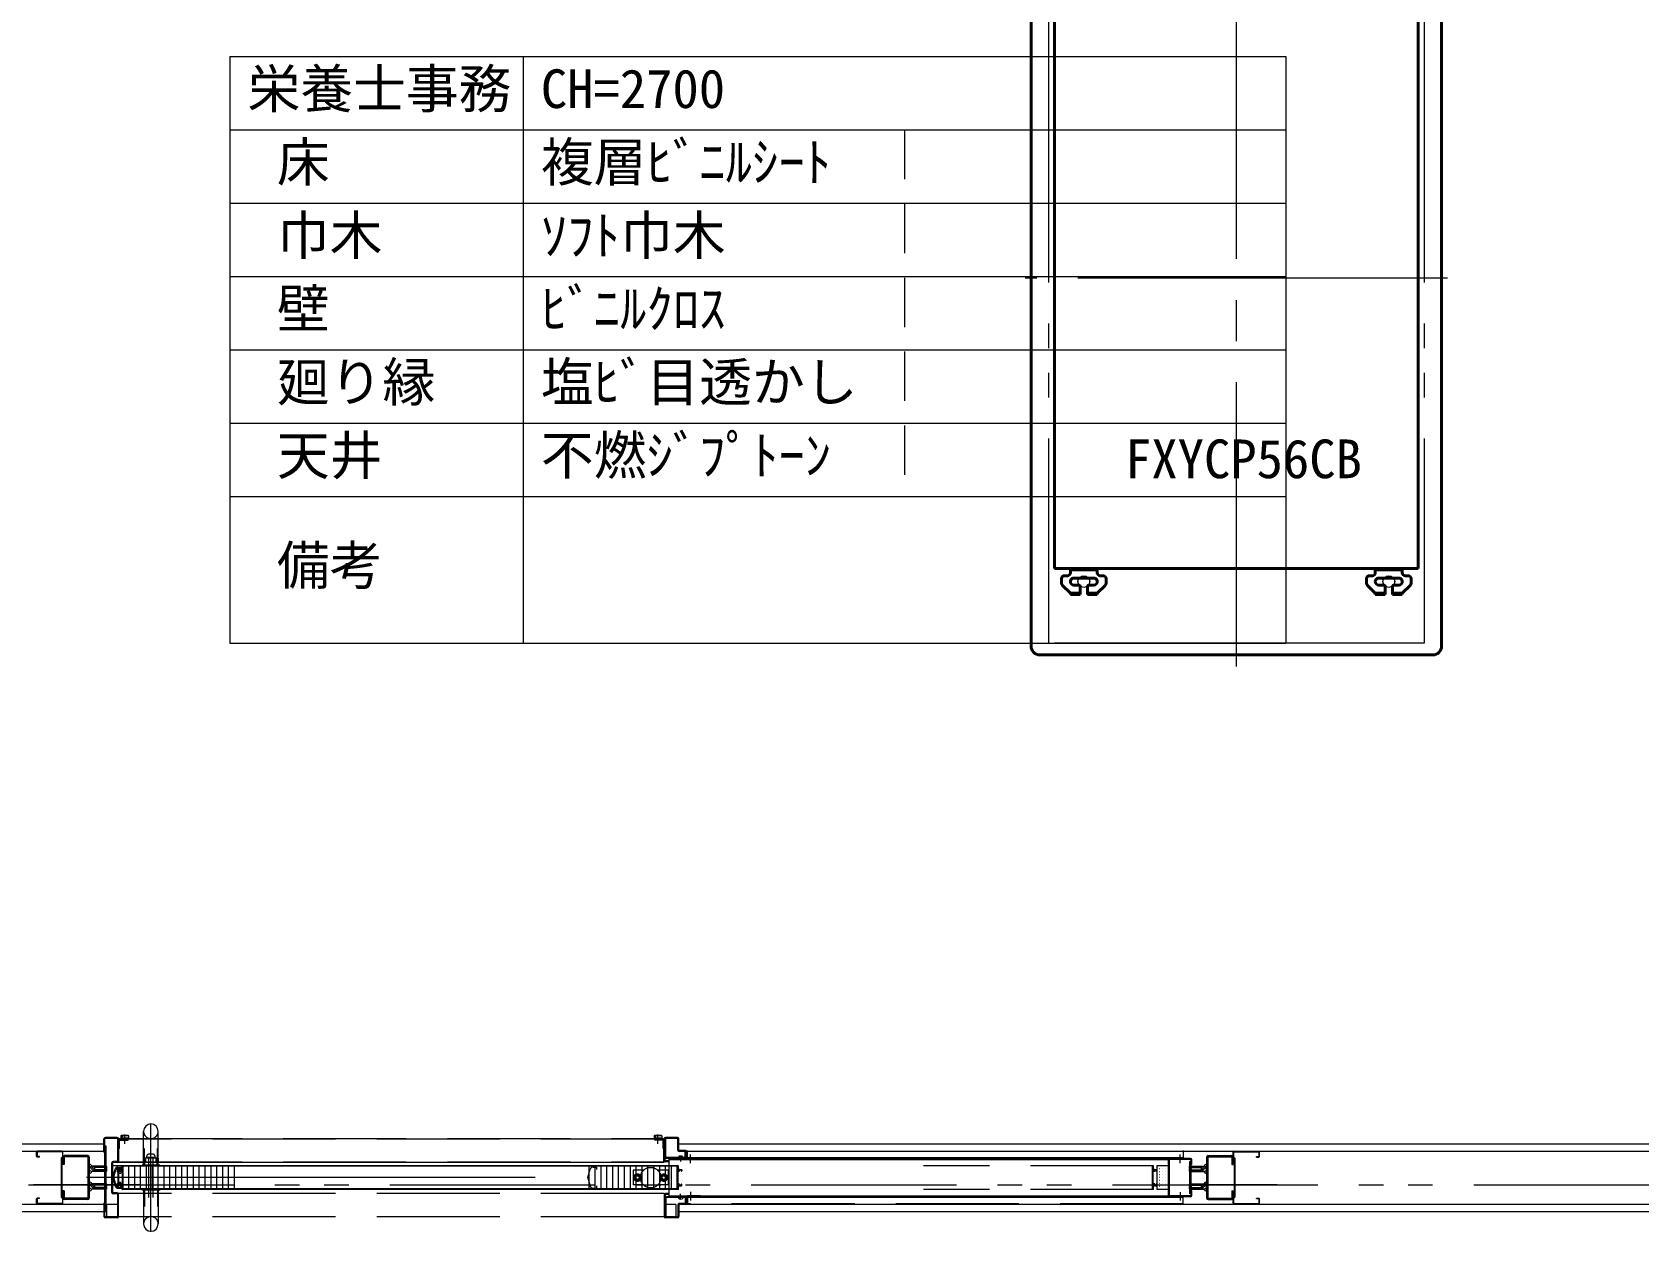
# Model space of a CAD drawing. Units: millimetres at full size. Extents: x -22551 to 92397, y -19340 to 14894.
# Drawn here: x 614 to 3354, y -4066 to -2020 of the extents above; entities that cross this region are included whole.
import ezdxf
from ezdxf.enums import TextEntityAlignment as Align

# ---------------------------------------------------------------- set-up
doc = ezdxf.new("R2010")
doc.units = ezdxf.units.MM
doc.header["$LTSCALE"] = 70
for name, pattern in [('CHAIN1', [8, 5, -1, 1, -1]), ('CHAIN2', [12, 9, -1, 1, -1]), ('DASHED1', [1.8, 1.2, -0.6]), ('DASHED2', [3, 2, -1]), ('DASHED3', [4, 3, -1]), ('DOUBLE_CHAIN1', [8.8, 5, -1, 0.6, -0.6, 0.6, -1]), ('DOUBLE_CHAIN2', [12.8, 9, -1, 0.6, -0.6, 0.6, -1])]:
    doc.linetypes.add(name, pattern=pattern)
doc.layers.add('2-0_通芯', color=7, linetype='Continuous', lineweight=15)
doc.layers.add('9-0_無題1', color=5, linetype='Continuous', lineweight=40)
doc.styles.add('ＭＳ ゴシック', font='')
doc.styles.get('ＭＳ ゴシック').set_extended_font_data('MS Gothic')

# ---------------------------------------------------------------- blocks, each defined once
blk = doc.blocks.new('グループ部品-12')
at = {"layer": '9-0_無題1', "color": 7, "linetype": 'CHAIN2', "lineweight": 15}
for p, q in [((2667.23, -1776.95), (2667.23, -3101.95)), ((3027.23, -2439.45), (2307.23, -2439.45))]:
    blk.add_line(p, q, dxfattribs=at)
at = {"layer": '9-0_無題1'}
for p, q in [((2317.23, -1811.95), (2317.23, -3066.95)), ((3017.23, -1811.95), (3017.23, -3066.95)), ((2627.73, -1876.45), (2606.73, -1876.45)), ((2606.73, -1876.45), (2606.73, -1888.95)), ((2627.73, -1888.95), (2606.73, -1888.95)), ((2610.48, -1869.45), (2607.73, -1872.2)), ((2626.73, -1872.2), (2607.73, -1872.2)), ((2607.73, -1872.2), (2607.73, -1876.45)), ((2607.73, -1888.95), (2607.73, -1891.95)), ((2623.98, -1869.45), (2610.48, -1869.45)), ((2623.98, -1869.45), (2626.73, -1872.2)), ((2626.73, -1872.2), (2626.73, -1876.45)), ((2626.73, -1888.95), (2626.73, -1891.95)), ((2627.73, -1876.45), (2627.73, -1888.95)), ((2694.43, -1885.45), (2692.43, -1887.45)), ((2710.03, -1885.45), (2694.43, -1885.45)), ((2694.48, -1874.95), (2694.48, -1883.45)), ((2709.98, -1874.95), (2694.48, -1874.95)), ((2709.98, -1883.45), (2694.48, -1883.45)), ((2698.23, -1869.45), (2695.48, -1872.2)), ((2695.48, -1872.2), (2695.48, -1874.95)), ((2708.98, -1872.2), (2695.48, -1872.2)), ((2695.48, -1883.45), (2695.48, -1885.45)), ((2697.32, -1887.45), (2697.32, -1891.45)), ((2706.23, -1869.45), (2698.23, -1869.45)), ((2706.23, -1869.45), (2708.98, -1872.2)), ((2707.14, -1887.45), (2707.14, -1891.45)), ((2708.98, -1872.2), (2708.98, -1874.95)), ((2708.98, -1883.45), (2708.98, -1885.45)), ((2709.98, -1874.95), (2709.98, -1883.45)), ((2710.03, -1885.45), (2712.03, -1887.45)), ((2712.03, -1887.45), (2712.03, -1891.45)), ((2384.23, -1901.95), (2370.7, -1915.49)), ((2384.23, -1899.65), (2384.23, -1901.95)), ((2401.23, -1899.65), (2384.23, -1899.65)), ((2401.23, -1901.95), (2384.23, -1901.95)), ((2398.23, -1915.95), (2390.23, -1915.95)), ((2401.23, -1899.65), (2401.23, -1912.95)), ((2430.23, -1899.65), (2413.23, -1899.65)), ((2413.23, -1899.65), (2413.23, -1912.95)), ((2430.23, -1901.95), (2413.23, -1901.95)), ((2424.23, -1915.95), (2416.23, -1915.95)), ((2430.23, -1899.65), (2430.23, -1901.95)), ((2430.23, -1901.95), (2443.77, -1915.49)), ((2605.88, -1891.95), (2603.38, -1894.45)), ((2603.38, -1894.45), (2603.38, -1900.45)), ((2603.38, -1900.45), (2605.88, -1902.95)), ((2628.58, -1891.95), (2605.88, -1891.95)), ((2628.58, -1902.95), (2605.88, -1902.95)), ((2606.13, -1902.95), (2606.13, -1905.95)), ((2628.33, -1905.95), (2606.13, -1905.95)), ((2609.23, -1944.45), (2609.23, -1905.95)), ((2610.3, -1894.45), (2610.3, -1900.45)), ((2624.16, -1894.45), (2624.16, -1900.45)), ((2625.23, -1944.45), (2625.23, -1905.95)), ((2628.33, -1902.95), (2628.33, -1905.95)), ((2628.58, -1891.95), (2631.08, -1894.45)), ((2631.08, -1900.45), (2628.58, -1902.95)), ((2631.08, -1894.45), (2631.08, -1900.45)), ((2694.28, -1893.45), (2694.28, -1895.45)), ((2710.03, -1893.45), (2694.43, -1893.45)), ((2697.41, -1944.45), (2697.41, -1895.45)), ((2707.06, -1944.45), (2707.06, -1895.45)), ((2712.03, -1891.45), (2710.03, -1893.45)), ((2904.23, -1901.95), (2890.7, -1915.49)), ((2904.23, -1899.65), (2921.23, -1899.65)), ((2904.23, -1899.65), (2904.23, -1901.95)), ((2904.23, -1901.95), (2921.23, -1901.95)), ((2910.23, -1915.95), (2918.23, -1915.95)), ((2921.23, -1899.65), (2921.23, -1912.95)), ((2933.23, -1899.65), (2933.23, -1912.95)), ((2933.23, -1899.65), (2950.23, -1899.65)), ((2933.23, -1901.95), (2950.23, -1901.95)), ((2936.23, -1915.95), (2944.23, -1915.95)), ((2950.23, -1899.65), (2950.23, -1901.95)), ((2950.23, -1901.95), (2963.77, -1915.49)), ((2357.23, -1944.45), (2357.23, -2934.45)), ((2357.23, -1944.45), (2977.23, -1944.45)), ((2369.23, -1919.02), (2369.23, -1926.95)), ((2379.23, -1931.95), (2374.23, -1931.95)), ((2384.23, -1936.95), (2384.23, -1944.45)), ((2430.23, -1942.15), (2384.23, -1942.15)), ((2424.23, -1927.95), (2390.23, -1927.95)), ((2430.23, -1936.95), (2430.23, -1944.45)), ((2440.23, -1931.95), (2435.23, -1931.95)), ((2445.23, -1919.02), (2445.23, -1926.95)), ((2889.23, -1919.02), (2889.23, -1926.95)), ((2894.23, -1931.95), (2899.23, -1931.95)), ((2904.23, -1936.95), (2904.23, -1944.45)), ((2904.23, -1942.15), (2950.23, -1942.15)), ((2910.23, -1927.95), (2944.23, -1927.95)), ((2950.23, -1936.95), (2950.23, -1944.45)), ((2955.23, -1931.95), (2960.23, -1931.95)), ((2965.23, -1919.02), (2965.23, -1926.95)), ((2977.23, -1944.45), (2977.23, -2934.45)), ((2357.23, -2934.45), (2977.23, -2934.45)), ((2369.23, -2959.88), (2369.23, -2951.95)), ((2379.23, -2946.95), (2374.23, -2946.95)), ((2384.23, -2941.95), (2384.23, -2934.45)), ((2430.23, -2936.75), (2384.23, -2936.75)), ((2424.23, -2950.95), (2390.23, -2950.95)), ((2430.23, -2941.95), (2430.23, -2934.45)), ((2440.23, -2946.95), (2435.23, -2946.95)), ((2445.23, -2959.88), (2445.23, -2951.95)), ((2889.23, -2959.88), (2889.23, -2951.95)), ((2894.23, -2946.95), (2899.23, -2946.95)), ((2904.23, -2941.95), (2904.23, -2934.45)), ((2904.23, -2936.75), (2950.23, -2936.75)), ((2910.23, -2950.95), (2944.23, -2950.95)), ((2950.23, -2941.95), (2950.23, -2934.45)), ((2955.23, -2946.95), (2960.23, -2946.95)), ((2965.23, -2959.88), (2965.23, -2951.95)), ((2384.23, -2976.95), (2370.7, -2963.41)), ((2384.23, -2979.25), (2384.23, -2976.95)), ((2401.23, -2976.95), (2384.23, -2976.95)), ((2401.23, -2979.25), (2384.23, -2979.25)), ((2398.23, -2962.95), (2390.23, -2962.95)), ((2401.23, -2979.25), (2401.23, -2965.95)), ((2413.23, -2979.25), (2413.23, -2965.95)), ((2430.23, -2976.95), (2413.23, -2976.95)), ((2430.23, -2979.25), (2413.23, -2979.25)), ((2424.23, -2962.95), (2416.23, -2962.95)), ((2430.23, -2976.95), (2443.77, -2963.41)), ((2430.23, -2979.25), (2430.23, -2976.95)), ((2904.23, -2976.95), (2890.7, -2963.41)), ((2904.23, -2976.95), (2921.23, -2976.95)), ((2904.23, -2979.25), (2904.23, -2976.95)), ((2904.23, -2979.25), (2921.23, -2979.25)), ((2910.23, -2962.95), (2918.23, -2962.95)), ((2921.23, -2979.25), (2921.23, -2965.95)), ((2933.23, -2979.25), (2933.23, -2965.95)), ((2933.23, -2976.95), (2950.23, -2976.95)), ((2933.23, -2979.25), (2950.23, -2979.25)), ((2936.23, -2962.95), (2944.23, -2962.95)), ((2950.23, -2976.95), (2963.77, -2963.41)), ((2950.23, -2979.25), (2950.23, -2976.95)), ((3002.23, -3081.95), (2332.23, -3081.95))]:
    blk.add_line(p, q, dxfattribs=at)
at = {"layer": '9-0_無題1', "color": 7, "linetype": 'DOUBLE_CHAIN2', "lineweight": 15}
for p, q in [((2987.23, -1816.95), (2347.23, -1816.95)), ((2347.23, -1816.95), (2347.23, -3061.95)), ((2987.23, -1816.95), (2987.23, -3061.95)), ((2987.23, -3061.95), (2347.23, -3061.95))]:
    blk.add_line(p, q, dxfattribs=at)
at = {"layer": '9-0_無題1', "color": 4, "linetype": 'CHAIN1', "lineweight": 9}
for p, q in [((2617.23, -1849.45), (2617.23, -1889.45)), ((2702.23, -1849.45), (2702.23, -1889.45)), ((2477.23, -1874.45), (2477.23, -1914.45))]:
    blk.add_line(p, q, dxfattribs=at)
at = {"layer": '9-0_無題1', "color": 3, "lineweight": 20}
for p, q in [((2390.23, -1915.95), (2398.23, -1915.95)), ((2416.23, -1915.95), (2424.23, -1915.95)), ((2910.23, -1915.95), (2918.23, -1915.95)), ((2936.23, -1915.95), (2944.23, -1915.95)), ((2369.23, -1919.02), (2369.23, -1926.95)), ((2374.23, -1931.95), (2379.23, -1931.95)), ((2424.23, -1927.95), (2390.23, -1927.95)), ((2435.23, -1931.95), (2440.23, -1931.95)), ((2445.23, -1926.95), (2445.23, -1919.02)), ((2889.23, -1919.02), (2889.23, -1926.95)), ((2894.23, -1931.95), (2899.23, -1931.95)), ((2944.23, -1927.95), (2910.23, -1927.95)), ((2955.23, -1931.95), (2960.23, -1931.95)), ((2965.23, -1926.95), (2965.23, -1919.02)), ((2369.23, -2951.95), (2369.23, -2959.88)), ((2379.23, -2946.95), (2374.23, -2946.95)), ((2390.23, -2950.95), (2424.23, -2950.95)), ((2440.23, -2946.95), (2435.23, -2946.95)), ((2445.23, -2959.88), (2445.23, -2951.95)), ((2889.23, -2951.95), (2889.23, -2959.88)), ((2899.23, -2946.95), (2894.23, -2946.95)), ((2910.23, -2950.95), (2944.23, -2950.95)), ((2960.23, -2946.95), (2955.23, -2946.95)), ((2965.23, -2959.88), (2965.23, -2951.95)), ((2398.23, -2962.95), (2390.99, -2962.95)), ((2424.23, -2962.95), (2416.23, -2962.95)), ((2918.23, -2962.95), (2910.23, -2962.95)), ((2944.23, -2962.95), (2936.23, -2962.95))]:
    blk.add_line(p, q, dxfattribs=at)
at = {"layer": '9-0_無題1', "linetype": 'DASHED2'}
blk.add_line((2493.23, -1894.45), (2493.73, -1944.45), dxfattribs=at)
at = {"layer": '9-0_無題1'}
for points in [[(3002.23, -1796.95), (2452.23, -1796.95), (2332.23, -1796.95)], [(2692.43, -1887.45), (2692.43, -1891.45), (2694.43, -1893.45)], [(2710.18, -1893.45), (2710.18, -1895.45), (2694.28, -1895.45)]]:
    blk.add_lwpolyline(points, dxfattribs=at)
at = {"layer": '9-0_無題1', "color": 3, "lineweight": 20}
for points in [[(2401.23, -1912.95), (2401.23, -1899.65), (2384.23, -1899.65), (2384.23, -1901.95), (2370.7, -1915.49)], [(2443.77, -1915.49), (2430.23, -1901.95), (2430.23, -1899.65), (2413.23, -1899.65), (2413.23, -1912.95)], [(2921.23, -1912.95), (2921.23, -1899.65), (2904.23, -1899.65), (2904.23, -1901.95), (2890.7, -1915.49)], [(2963.77, -1915.49), (2950.23, -1901.95), (2950.23, -1899.65), (2933.23, -1899.65), (2933.23, -1912.95)], [(2384.23, -1936.95), (2384.23, -1944.45), (2357.23, -1944.45), (2357.23, -2934.45), (2384.23, -2934.45), (2384.23, -2941.95)], [(2904.23, -1936.95), (2904.23, -1944.45), (2430.23, -1944.45), (2430.23, -1936.95)], [(2950.23, -2941.95), (2950.23, -2934.45), (2977.23, -2934.45), (2977.23, -1944.45), (2950.23, -1944.45), (2950.23, -1936.95)], [(2430.23, -2941.95), (2430.23, -2934.45), (2904.23, -2934.45), (2904.23, -2941.95)], [(2370.7, -2963.41), (2384.23, -2976.95), (2384.23, -2979.25), (2401.23, -2979.25), (2401.23, -2965.95)], [(2413.23, -2965.95), (2413.23, -2979.25), (2430.23, -2979.25), (2430.23, -2976.95), (2443.77, -2963.41)], [(2890.7, -2963.41), (2904.23, -2976.95), (2904.23, -2979.25), (2921.23, -2979.25), (2921.23, -2965.95)], [(2933.23, -2965.95), (2933.23, -2979.25), (2950.23, -2979.25), (2950.23, -2976.95), (2963.77, -2963.41)]]:
    blk.add_lwpolyline(points, dxfattribs=at)
at = {"layer": '9-0_無題1', "linetype": 'DASHED2'}
blk.add_lwpolyline([(2493.23, -1894.45), (2461.23, -1894.45), (2460.73, -1944.45)], dxfattribs=at)
at = {"layer": '9-0_無題1', "color": 7, "lineweight": 15}
for centre in [(2407.23, -1921.95), (2927.23, -1921.95), (2407.23, -2956.95), (2927.23, -2956.95)]:
    blk.add_circle(centre, 10, dxfattribs=at)
at = {"layer": '9-0_無題1'}
for centre, radius, start, end in [((2332.23, -1811.95), 15, 90, 180), ((3002.23, -1811.95), 15, 359.99998, 90), ((2695.32, -1887.45), 2, 359.99998, 90), ((2699.32, -1887.45), 2, 90, 180), ((2705.14, -1887.45), 2, 359.99998, 90), ((2709.14, -1887.45), 2, 90, 180), ((2374.23, -1919.02), 5, 135, 180), ((2390.23, -1921.95), 6, 90, 180), ((2398.23, -1912.95), 3, 270, 359.99998), ((2416.23, -1912.95), 3, 180, 270), ((2424.23, -1921.95), 6, 359.99998, 90), ((2440.23, -1919.02), 5, 359.99998, 44.99998), ((2607.8, -1894.45), 2.5, 359.99998, 90), ((2607.8, -1900.45), 2.5, 270, 359.99998), ((2612.8, -1894.45), 2.5, 90, 180), ((2612.8, -1900.45), 2.5, 180, 270), ((2621.66, -1894.45), 2.5, 359.99998, 90), ((2621.66, -1900.45), 2.5, 270, 359.99998), ((2626.66, -1894.45), 2.5, 90, 180), ((2626.66, -1900.45), 2.5, 180, 270), ((2695.32, -1891.45), 2, 270, 359.99998), ((2699.32, -1891.45), 2, 180, 270), ((2705.14, -1891.45), 2, 270, 359.99998), ((2709.14, -1891.45), 2, 180, 270), ((2894.23, -1919.02), 5, 135, 180), ((2910.23, -1921.95), 6, 90, 180), ((2918.23, -1912.95), 3, 270, 359.99998), ((2936.23, -1912.95), 3, 180, 270), ((2944.23, -1921.95), 6, 359.99998, 90), ((2960.23, -1919.02), 5, 359.99998, 44.99998), ((2374.23, -1926.95), 5, 180, 270), ((2379.23, -1936.95), 5, 359.99998, 90), ((2390.23, -1921.95), 6, 180, 270), ((2424.23, -1921.95), 6, 270, 359.99998), ((2435.23, -1936.95), 5, 90, 180), ((2440.23, -1926.95), 5, 270, 359.99998), ((2894.23, -1926.95), 5, 180, 270), ((2899.23, -1936.95), 5, 359.99998, 90), ((2910.23, -1921.95), 6, 180, 270), ((2944.23, -1921.95), 6, 270, 359.99998), ((2955.23, -1936.95), 5, 90, 180), ((2960.23, -1926.95), 5, 270, 359.99998), ((2374.23, -2951.95), 5, 90, 180), ((2379.23, -2941.95), 5, 270, 359.99998), ((2390.23, -2956.95), 6, 90, 180), ((2390.23, -2956.95), 6, 180, 270), ((2424.23, -2956.95), 6, 359.99998, 90), ((2424.23, -2956.95), 6, 270, 359.99998), ((2435.23, -2941.95), 5, 180, 270), ((2440.23, -2951.95), 5, 359.99998, 90), ((2894.23, -2951.95), 5, 90, 180), ((2899.23, -2941.95), 5, 270, 359.99998), ((2910.23, -2956.95), 6, 90, 180), ((2910.23, -2956.95), 6, 180, 270), ((2944.23, -2956.95), 6, 359.99998, 90), ((2944.23, -2956.95), 6, 270, 359.99998), ((2955.23, -2941.95), 5, 180, 270), ((2960.23, -2951.95), 5, 359.99998, 90), ((2374.23, -2959.88), 5, 180, 225), ((2398.23, -2965.95), 3, 359.99998, 90), ((2416.23, -2965.95), 3, 90, 180), ((2440.23, -2959.88), 5, 314.99998, 359.99998), ((2894.23, -2959.88), 5, 180, 225), ((2918.23, -2965.95), 3, 359.99998, 90), ((2936.23, -2965.95), 3, 90, 180), ((2960.23, -2959.88), 5, 314.99998, 359.99998), ((2332.23, -3066.95), 15, 180, 270), ((3002.23, -3066.95), 15, 270, 359.99998)]:
    blk.add_arc(centre, radius, start, end, dxfattribs=at)
at = {"layer": '9-0_無題1', "color": 3, "lineweight": 20}
for centre, radius, start, end in [((2374.24, -1919.02), 5, 135.02811, 179.99011), ((2390.23, -1921.95), 6, 90, 269.99998), ((2398.23, -1912.95), 3, 269.99995, 0.00003), ((2416.23, -1912.95), 3, 179.99995, 270.00003), ((2424.23, -1921.95), 6, 269.99998, 90), ((2440.23, -1919.02), 5, 359.99924, 45.01018), ((2894.23, -1919.02), 5, 134.98981, 180.00075), ((2910.23, -1921.95), 6, 90, 270), ((2918.23, -1912.95), 3, 269.99995, 0.00003), ((2936.23, -1912.95), 3, 179.99995, 270.00003), ((2944.23, -1921.95), 6, 270, 90), ((2960.23, -1919.02), 5, 0.00987, 44.97188), ((2374.23, -1926.95), 5, 179.99995, 270.00003), ((2379.23, -1936.95), 5, 359.99995, 90.00003), ((2435.23, -1936.95), 5, 89.99995, 180.00003), ((2440.23, -1926.95), 5, 269.99995, 0.00003), ((2894.23, -1926.95), 5, 179.99995, 270.00003), ((2899.23, -1936.95), 5, 359.99995, 90.00003), ((2955.23, -1936.95), 5, 89.99995, 180.00003), ((2960.23, -1926.95), 5, 269.99995, 0.00003), ((2374.23, -2951.95), 5, 89.99995, 180.00003), ((2379.23, -2941.95), 5, 269.99995, 0.00003), ((2390.25, -2956.97), 6.02, 90.21666, 277.05489), ((2424.23, -2956.95), 6, 269.99998, 90), ((2435.23, -2941.95), 5, 179.99995, 270.00003), ((2440.23, -2951.95), 5, 359.99995, 90.00003), ((2894.23, -2951.95), 5, 89.99995, 180.00003), ((2899.23, -2941.95), 5, 269.99995, 0.00003), ((2910.23, -2956.95), 6, 90, 270), ((2944.23, -2956.95), 6, 270, 90), ((2955.23, -2941.95), 5, 179.99995, 270.00003), ((2960.23, -2951.95), 5, 359.99995, 90.00003), ((2374.23, -2959.88), 5, 180.00003, 224.99995), ((2398.23, -2965.95), 3, 359.99995, 90.00003), ((2416.23, -2965.95), 3, 89.99995, 180.00003), ((2440.23, -2959.88), 5, 314.98981, 0.00075), ((2894.23, -2959.88), 5, 179.99924, 225.01018), ((2918.23, -2965.95), 3, 359.99995, 90.00003), ((2936.23, -2965.95), 3, 89.99995, 180.00003), ((2960.23, -2959.88), 5, 315.02811, 359.99011)]:
    blk.add_arc(centre, radius, start, end, dxfattribs=at)
blk = doc.blocks.new('グループ部品-125')
at = {"layer": '2-0_通芯'}
for p, q in [((951.44, -2061.94), (951.44, -3061.94)), ((951.44, -2061.94), (2751.44, -2061.94)), ((1451.44, -2061.94), (1451.44, -3061.94)), ((2751.44, -2061.94), (2751.44, -3061.94)), ((951.44, -2186.94), (2751.44, -2186.94)), ((951.44, -2311.94), (2751.44, -2311.94)), ((951.44, -2436.94), (2751.44, -2436.94)), ((951.44, -2561.94), (2751.44, -2561.94)), ((951.44, -2686.94), (2751.44, -2686.94)), ((951.44, -2811.94), (2751.44, -2811.94)), ((951.44, -3061.94), (2751.44, -3061.94)), ((-1305.89, -3915.7), (736.61, -3915.7)), ((736.61, -3929.7), (736.61, -3907.1)), ((738.21, -3929.7), (738.21, -3906.3)), ((760.01, -3906.3), (738.21, -3906.3)), ((759.21, -3904.7), (739.01, -3904.7)), ((760.01, -3945.6), (760.01, -3906.3)), ((761.61, -3944.8), (761.61, -3907.1)), ((804.11, -3951.7), (804.11, -3894.2)), ((829.11, -3951.7), (829.11, -3894.2)), ((1691.61, -3943.8), (1691.61, -3907.1)), ((1715.01, -3906.3), (1693.21, -3906.3)), ((1694.81, -3906.8), (1693.21, -3906.8)), ((1714.21, -3904.7), (1694.01, -3904.7)), ((1694.81, -3939.1), (1694.81, -3906.8)), ((1715.01, -3926.4), (1715.01, -3906.3)), ((1716.61, -3927.2), (1716.61, -3907.1)), ((1716.61, -3915.7), (6641.61, -3915.7)), ((-2188.39, -3928.2), (736.61, -3928.2)), ((621.61, -3937), (621.61, -3929.4)), ((622.41, -3929), (622.41, -3937.4)), ((665.81, -3929), (622.41, -3929)), ((626.61, -3937.4), (622.41, -3937.4)), ((665.41, -3928.2), (622.81, -3928.2)), ((626.61, -3938.2), (622.81, -3938.2)), ((626.61, -3938.2), (626.61, -3937.4)), ((663.81, -3939.87), (665.81, -3937.87)), ((663.81, -3939.87), (663.81, -4006.53)), ((664.61, -3940.2), (666.26, -3938.55)), ((664.61, -3940.2), (664.61, -4006.2)), ((665.81, -3929), (665.81, -3937.87)), ((666.61, -3937.7), (666.61, -3929.4)), ((666.61, -3938.1), (666.61, -3950.7)), ((709.31, -3938), (668.91, -3938)), ((668.91, -3938), (668.91, -3950.7)), ((709.21, -3935.7), (669.01, -3935.7)), ((709.31, -3938), (709.31, -4008.4)), ((711.61, -3938.1), (711.61, -4008.3)), ((738.21, -3929.7), (736.61, -3929.7)), ((1727.41, -3939.1), (1694.81, -3939.1)), ((1726.61, -3940.7), (1695.61, -3940.7)), ((1699.61, -3940.7), (1699.61, -3953.2)), ((1699.61, -3942.3), (2551.61, -3942.3)), ((1716.31, -3939.1), (1716.31, -3938.27)), ((1728.21, -3927.2), (1716.61, -3927.2)), ((1716.61, -3928.2), (6654.11, -3928.2)), ((1729.01, -3928.8), (1717.41, -3928.8)), ((1727.41, -3939.1), (1727.41, -3928.8)), ((1729.01, -3939.9), (1729.01, -3928.8)), ((1730.61, -3940.7), (1730.61, -3929.6)), ((1753.61, -3942.3), (1731.41, -3942.3)), ((1731.61, -3940.7), (1731.61, -3927.2)), ((2576.61, -3939.5), (1731.61, -3939.5)), ((1731.61, -3940.7), (2576.61, -3940.7)), ((2551.61, -3942.3), (2551.61, -3940.7)), ((2551.61, -4003.3), (2551.61, -3943.1)), ((2553.21, -4004.1), (2553.21, -3942.3)), ((2590.01, -3942.3), (2553.21, -3942.3)), ((2589.21, -3940.7), (2554.01, -3940.7)), ((2576.61, -3927.2), (2576.61, -3940.7)), ((2591.61, -3950.7), (2591.61, -3943.1)), ((2616.61, -3938.1), (2616.61, -4008.3)), ((2618.91, -3938), (2659.31, -3938)), ((2618.91, -3938), (2618.91, -4008.4)), ((2619.01, -3935.7), (2659.21, -3935.7)), ((2659.31, -3938), (2659.31, -3950.7)), ((2661.61, -3937.7), (2661.61, -3929.4)), ((2661.61, -3938.1), (2661.61, -3950.7)), ((2663.61, -3940.2), (2661.96, -3938.55)), ((2662.41, -3929), (2705.81, -3929)), ((2662.41, -3929), (2662.41, -3937.87)), ((2664.41, -3939.87), (2662.41, -3937.87)), ((2662.81, -3928.2), (2705.41, -3928.2)), ((2663.61, -3940.2), (2663.61, -4006.2)), ((2664.41, -3939.87), (2664.41, -4006.53)), ((2701.61, -3937.4), (2705.81, -3937.4)), ((2701.61, -3938.2), (2701.61, -3937.4)), ((2701.61, -3938.2), (2705.41, -3938.2)), ((2705.81, -3929), (2705.81, -3937.4)), ((2706.61, -3937), (2706.61, -3929.4)), ((668.91, -3950.7), (666.61, -3950.7)), ((711.61, -3965.66), (711.61, -3950.74)), ((712.64, -3955.33), (718.98, -3961.67)), ((714.06, -3953.92), (720.21, -3960.07)), ((740.11, -3953.7), (716.11, -3953.7)), ((740.11, -3962.7), (716.11, -3962.7)), ((738.96, -3954.7), (718.94, -3954.7)), ((741.27, -3961.7), (718.94, -3961.7)), ((738.62, -3956.2), (720.14, -3956.2)), ((741.6, -3960.2), (720.14, -3960.2)), ((738.61, -3958.3), (738.61, -3958.2)), ((750.01, -3998.4), (750.01, -3948)), ((759.21, -3947.2), (751.61, -3947.2)), ((1691.61, -3947.2), (751.61, -3947.2)), ((1691.61, -3953.2), (751.61, -3953.2)), ((751.69, -3972.66), (755.58, -3958.84)), ((760.01, -3945.6), (752.41, -3945.6)), ((753.24, -3972.66), (757.03, -3959.25)), ((759.11, -3956.7), (759.11, -3963.2)), ((759.11, -3963.2), (760.11, -3963.2)), ((760.11, -3963.2), (760.11, -3983.2)), ((760.4, -3955.2), (766.61, -3955.2)), ((760.61, -3956.7), (760.61, -3959.2)), ((760.61, -3959.2), (761.61, -3959.2)), ((761.61, -3959.2), (761.61, -3963.45)), ((761.61, -3959.7), (762.11, -3961.2)), ((761.61, -3963.45), (762.81, -3963.45)), ((761.61, -3965.45), (765.11, -3965.45)), ((761.61, -3965.45), (761.61, -3980.95)), ((765.26, -3959.2), (762.11, -3959.2)), ((762.61, -3956.4), (765.41, -3956.4)), ((762.81, -3960.95), (762.81, -3963.45)), ((763.31, -3960.45), (764.61, -3960.45)), ((765.11, -3960.95), (765.11, -3965.45)), ((765.26, -3960.2), (765.72, -3962.31)), ((765.41, -3956.4), (765.41, -3959.2)), ((765.41, -3959.2), (766.61, -3959.2)), ((766.21, -3962.7), (768.11, -3962.7)), ((766.25, -3960.04), (766.61, -3961.7)), ((766.61, -3955.2), (766.61, -3959.2)), ((766.61, -3961.7), (768.11, -3961.7)), ((767.01, -3960.7), (767.01, -3954.1)), ((767.01, -3960.7), (767.61, -3960.7)), ((767.61, -3960.7), (767.61, -3953.8)), ((1715.61, -3953.8), (767.61, -3953.8)), ((967.98, -3953.2), (767.91, -3953.2)), ((768.11, -3953.95), (768.61, -3953.95)), ((768.11, -3983.7), (768.11, -3962.7)), ((769.11, -3992.6), (769.11, -3953.8)), ((779.11, -3992.6), (779.11, -3953.8)), ((789.11, -3992.6), (789.11, -3953.8)), ((799.11, -3992.6), (799.11, -3953.8)), ((831.61, -3951.7), (801.61, -3951.7)), ((801.61, -3953.2), (801.61, -3951.7)), ((809.11, -3992.6), (809.11, -3953.8)), ((819.11, -3992.6), (819.11, -3953.8)), ((829.11, -3992.6), (829.11, -3953.8)), ((831.61, -3953.2), (831.61, -3951.7)), ((839.11, -3992.6), (839.11, -3953.8)), ((849.11, -3992.6), (849.11, -3953.8)), ((859.11, -3992.6), (859.11, -3953.8)), ((869.11, -3992.6), (869.11, -3953.8)), ((879.11, -3992.6), (879.11, -3953.8)), ((889.11, -3992.6), (889.11, -3953.8)), ((899.11, -3992.6), (899.11, -3953.8)), ((909.11, -3992.6), (909.11, -3953.8)), ((919.11, -3992.6), (919.11, -3953.8)), ((929.11, -3992.6), (929.11, -3953.8)), ((939.11, -3992.6), (939.11, -3953.8)), ((949.11, -3992.6), (949.11, -3953.8)), ((959.11, -3992.6), (959.11, -3953.8)), ((1715.31, -3953.2), (1559.98, -3953.2)), ((1564.11, -3992.6), (1564.11, -3953.8)), ((1574.11, -3992.6), (1574.11, -3953.8)), ((1584.11, -3992.6), (1584.11, -3953.8)), ((1594.11, -3992.6), (1594.11, -3953.8)), ((1604.11, -3992.6), (1604.11, -3953.8)), ((1614.11, -3992.6), (1614.11, -3953.8)), ((1624.11, -3992.6), (1624.11, -3953.8)), ((1634.11, -3992.6), (1634.11, -3953.8)), ((1644.11, -3992.6), (1644.11, -3953.8)), ((1654.11, -3992.6), (1654.11, -3953.8)), ((1664.11, -3992.6), (1664.11, -3953.8)), ((1674.11, -3992.6), (1674.11, -3953.8)), ((1684.11, -3992.6), (1684.11, -3953.8)), ((1699.61, -3946.2), (1694.01, -3946.2)), ((1694.11, -3992.6), (1694.11, -3953.8)), ((1704.11, -3992.6), (1704.11, -3953.8)), ((1714.11, -3992.6), (1714.11, -3953.8)), ((1715.11, -3953.95), (1714.61, -3953.95)), ((1715.11, -3958.95), (1715.11, -3961.7)), ((1715.61, -3958.95), (1715.11, -3958.95)), ((1716.61, -3961.7), (1715.11, -3961.7)), ((1717.01, -3962.7), (1715.11, -3962.7)), ((1715.11, -3962.7), (1715.11, -3983.7)), ((1716.21, -3960.7), (1716.21, -3954.1)), ((1716.97, -3960.04), (1716.61, -3961.7)), ((1717.96, -3960.2), (1717.5, -3962.31)), ((1717.96, -3959.2), (1721.11, -3959.2)), ((1721.61, -3959.7), (1721.61, -3961.7)), ((2586.62, -3960.2), (2608.08, -3960.2)), ((2586.96, -3961.7), (2609.28, -3961.7)), ((2590.01, -3945.7), (2587.71, -3945.7)), ((2588.11, -3953.7), (2612.11, -3953.7)), ((2588.11, -3962.7), (2612.11, -3962.7)), ((2589.27, -3954.7), (2609.28, -3954.7)), ((2589.6, -3956.2), (2608.08, -3956.2)), ((2589.61, -3958.3), (2589.61, -3958.2)), ((2614.16, -3953.92), (2608.02, -3960.07)), ((2615.58, -3955.33), (2609.24, -3961.67)), ((2616.61, -3965.66), (2616.61, -3950.74)), ((2659.31, -3950.7), (2661.61, -3950.7)), ((799.52, -3985.7), (616.61, -3985.7)), ((668.91, -3995.7), (666.61, -3995.7)), ((666.61, -3995.7), (666.61, -4008.3)), ((668.91, -3995.7), (668.91, -4008.4)), ((1471.61, -3973.2), (706.61, -3973.2)), ((711.61, -3995.66), (711.61, -3980.74)), ((712.64, -3985.33), (718.98, -3991.67)), ((714.06, -3983.92), (720.21, -3990.07)), ((740.11, -3983.7), (716.11, -3983.7)), ((740.11, -3992.7), (716.11, -3992.7)), ((738.96, -3984.7), (718.94, -3984.7)), ((741.27, -3991.7), (718.94, -3991.7)), ((738.62, -3986.2), (720.14, -3986.2)), ((741.6, -3990.2), (720.14, -3990.2)), ((738.61, -3988.3), (738.61, -3988.2)), ((751.69, -3973.74), (755.58, -3987.56)), ((753.24, -3973.74), (757.03, -3987.15)), ((759.11, -3983.2), (760.11, -3983.2)), ((759.11, -3989.7), (759.11, -3983.2)), ((760.4, -3991.2), (766.61, -3991.2)), ((760.61, -3989.7), (760.61, -3987.2)), ((761.61, -3980.95), (765.11, -3980.95)), ((761.61, -3982.95), (762.81, -3982.95)), ((765.26, -3987.2), (762.11, -3987.2)), ((762.61, -3990), (765.41, -3990)), ((762.81, -3985.45), (762.81, -3982.95)), ((763.31, -3985.95), (764.61, -3985.95)), ((765.11, -3985.45), (765.11, -3980.95)), ((765.26, -3986.2), (765.72, -3984.09)), ((765.41, -3987.2), (766.61, -3987.2)), ((765.41, -3990), (765.41, -3987.2)), ((766.21, -3983.7), (768.11, -3983.7)), ((766.25, -3986.36), (766.61, -3984.7)), ((766.61, -3984.7), (768.11, -3984.7)), ((766.61, -3991.2), (766.61, -3987.2)), ((767.01, -3985.7), (767.61, -3985.7)), ((767.01, -3992.3), (767.01, -3985.7)), ((767.61, -3992.6), (767.61, -3985.7)), ((767.61, -3987.45), (768.11, -3987.45)), ((1715.61, -3992.6), (767.61, -3992.6)), ((1715.31, -3993.2), (767.91, -3993.2)), ((768.11, -3987.45), (768.11, -3984.7)), ((768.11, -3992.45), (768.61, -3992.45)), ((801.61, -3993.2), (801.61, -3994.7)), ((831.61, -3993.2), (801.61, -3993.2)), ((831.61, -3994.7), (801.61, -3994.7)), ((804.11, -3994.7), (804.11, -4052.2)), ((829.11, -3994.7), (829.11, -4052.2)), ((831.61, -3993.2), (831.61, -3994.7)), ((1699.61, -3993.2), (1699.61, -4005.7)), ((1715.11, -3992.45), (1714.61, -3992.45)), ((1717.01, -3983.7), (1715.11, -3983.7)), ((1716.61, -3984.7), (1715.11, -3984.7)), ((1716.21, -3985.7), (1715.61, -3985.7)), ((1715.61, -3992.6), (1715.61, -3985.7)), ((1716.21, -3992.3), (1716.21, -3985.7)), ((1716.97, -3986.36), (1716.61, -3984.7)), ((1717.96, -3986.2), (1717.5, -3984.09)), ((1717.96, -3987.2), (1721.11, -3987.2)), ((1721.61, -3986.7), (1721.61, -3984.7)), ((2736.61, -3985.7), (2586.61, -3985.7)), ((2586.62, -3990.2), (2608.08, -3990.2)), ((2586.96, -3991.7), (2609.28, -3991.7)), ((2588.11, -3983.7), (2612.11, -3983.7)), ((2588.11, -3992.7), (2612.11, -3992.7)), ((2589.27, -3984.7), (2609.28, -3984.7)), ((2589.6, -3986.2), (2608.08, -3986.2)), ((2589.61, -3988.3), (2589.61, -3988.2)), ((2591.61, -3995.7), (2590.01, -3995.7)), ((2590.01, -4004.1), (2590.01, -3995.7)), ((2591.61, -4003.3), (2591.61, -3995.7)), ((2614.16, -3983.92), (2608.02, -3990.07)), ((2615.58, -3985.33), (2609.24, -3991.67)), ((2616.61, -3995.66), (2616.61, -3980.74)), ((2659.31, -3995.7), (2661.61, -3995.7)), ((2659.31, -3995.7), (2659.31, -4008.4)), ((2661.61, -3995.7), (2661.61, -4008.3)), ((-2188.39, -4018.2), (736.61, -4018.2)), ((621.61, -4017), (621.61, -4009.4)), ((626.61, -4009), (622.41, -4009)), ((622.41, -4009), (622.41, -4017.4)), ((665.81, -4017.4), (622.41, -4017.4)), ((626.61, -4008.2), (622.81, -4008.2)), ((665.41, -4018.2), (622.81, -4018.2)), ((626.61, -4009), (626.61, -4008.2)), ((665.81, -4008.53), (663.81, -4006.53)), ((666.26, -4007.85), (664.61, -4006.2)), ((665.81, -4008.53), (665.81, -4017.4)), ((666.61, -4017), (666.61, -4008.7)), ((709.31, -4008.4), (668.91, -4008.4)), ((709.21, -4010.7), (669.01, -4010.7)), ((736.61, -4016.7), (736.61, -4039.3)), ((738.21, -4016.7), (736.61, -4016.7)), ((738.21, -4040.1), (738.21, -4016.7)), ((760.01, -4000.8), (752.41, -4000.8)), ((760.01, -4040.1), (760.01, -4000.8)), ((761.61, -4018.9), (761.61, -4000.2)), ((761.61, -4039.3), (761.61, -4001.6)), ((1691.61, -4002.6), (1691.61, -4039.3)), ((1694.81, -4018.2), (1693.21, -4018.2)), ((1699.61, -4000.2), (1694.01, -4000.2)), ((1694.81, -4007.3), (1694.81, -4039.6)), ((1727.41, -4007.3), (1694.81, -4007.3)), ((1726.61, -4005.7), (1695.61, -4005.7)), ((1699.61, -4004.1), (2551.61, -4004.1)), ((1715.01, -4020), (1715.01, -4040.1)), ((1716.31, -4007.3), (1716.31, -4008.13)), ((1716.61, -4018.2), (16469.11, -4018.2)), ((1716.61, -4019.2), (1716.61, -4039.3)), ((1728.21, -4019.2), (1716.61, -4019.2)), ((1729.01, -4017.6), (1717.41, -4017.6)), ((1723.31, -4007.3), (1723.31, -4008.13)), ((1727.41, -4007.3), (1727.41, -4017.6)), ((1729.01, -4006.5), (1729.01, -4017.6)), ((1730.61, -4005.7), (1730.61, -4016.8)), ((1753.61, -4004.1), (1731.41, -4004.1)), ((1731.61, -4005.7), (2576.61, -4005.7)), ((1731.61, -4005.7), (1731.61, -4019.2)), ((2576.61, -4006.9), (1731.61, -4006.9)), ((2551.61, -4004.1), (2551.61, -4005.7)), ((2590.01, -4004.1), (2553.21, -4004.1)), ((2589.21, -4005.7), (2554.01, -4005.7)), ((2576.61, -4019.2), (2576.61, -4005.7)), ((2590.01, -4000.7), (2587.71, -4000.7)), ((2618.91, -4008.4), (2659.31, -4008.4)), ((2619.01, -4010.7), (2659.21, -4010.7)), ((2661.61, -4017), (2661.61, -4008.7)), ((2661.96, -4007.85), (2663.61, -4006.2)), ((2662.41, -4008.53), (2664.41, -4006.53)), ((2662.41, -4008.53), (2662.41, -4017.4)), ((2662.41, -4017.4), (2705.81, -4017.4)), ((2662.81, -4018.2), (2705.41, -4018.2)), ((2701.61, -4008.2), (2705.41, -4008.2)), ((2701.61, -4009), (2701.61, -4008.2)), ((2701.61, -4009), (2705.81, -4009)), ((2705.81, -4009), (2705.81, -4017.4)), ((2706.61, -4017), (2706.61, -4009.4)), ((-2188.39, -4030.7), (736.61, -4030.7)), ((760.01, -4040.1), (738.21, -4040.1)), ((759.21, -4041.7), (739.01, -4041.7)), ((1694.81, -4039.6), (1693.21, -4039.6)), ((1715.01, -4040.1), (1693.21, -4040.1)), ((1714.21, -4041.7), (1694.01, -4041.7)), ((1716.61, -4030.7), (16481.61, -4030.7))]:
    blk.add_line(p, q, dxfattribs=at)
at = {"layer": '2-0_通芯', "linetype": 'DASHED1'}
blk.add_line((2101.44, -2186.94), (2101.44, -2811.94), dxfattribs=at)
at = {"layer": '2-0_通芯', "linetype": 'DASHED3'}
for p, q in [((816.61, -4065.7), (816.61, -3880.7)), ((762.11, -3906.5), (1691.61, -3906.5)), ((762.11, -3946.2), (762.11, -3906.5)), ((1691.61, -3907.7), (762.11, -3907.7)), ((763.21, -3909.3), (777.61, -3909.3)), ((763.21, -3923.7), (763.21, -3909.3)), ((765.61, -3901.7), (766.61, -3900.7)), ((765.61, -3901.7), (765.61, -3905.2)), ((766.11, -3905.7), (765.61, -3905.2)), ((765.61, -3905.2), (778.61, -3905.2)), ((766.11, -3901.7), (766.11, -3905.2)), ((766.11, -3905.7), (778.11, -3905.7)), ((766.61, -3900.7), (777.61, -3900.7)), ((766.61, -3901.7), (766.61, -3904.7)), ((767.11, -3901.7), (767.11, -3904.2)), ((767.11, -3905.7), (767.11, -3906.5)), ((767.61, -3901.7), (767.61, -3903.7)), ((768.11, -3901.7), (768.11, -3903.2)), ((768.61, -3901.7), (768.61, -3902.7)), ((769.11, -3901.7), (769.11, -3902.2)), ((770.11, -3906.5), (770.11, -3905.7)), ((772.11, -3915.49), (772.11, -3899.85)), ((774.11, -3906.5), (774.11, -3905.7)), ((777.11, -3905.7), (777.11, -3906.5)), ((777.61, -3909.3), (777.61, -3907.7)), ((778.11, -3905.7), (778.61, -3905.2)), ((778.61, -3901.7), (778.61, -3905.2)), ((1674.61, -3901.7), (1675.61, -3900.7)), ((1674.61, -3901.7), (1674.61, -3905.2)), ((1675.11, -3905.7), (1674.61, -3905.2)), ((1674.61, -3905.2), (1687.61, -3905.2)), ((1675.11, -3901.7), (1675.11, -3905.2)), ((1675.11, -3905.7), (1687.11, -3905.7)), ((1675.61, -3900.7), (1686.61, -3900.7)), ((1675.61, -3901.7), (1675.61, -3904.7)), ((1675.61, -3909.3), (1675.61, -3907.7)), ((1690.01, -3909.3), (1675.61, -3909.3)), ((1676.11, -3901.7), (1676.11, -3904.2)), ((1676.11, -3905.7), (1676.11, -3906.5)), ((1676.61, -3901.7), (1676.61, -3903.7)), ((1677.11, -3901.7), (1677.11, -3903.2)), ((1677.61, -3901.7), (1677.61, -3902.7)), ((1678.11, -3901.7), (1678.11, -3902.2)), ((1679.11, -3906.5), (1679.11, -3905.7)), ((1681.11, -3915.49), (1681.11, -3899.85)), ((1683.11, -3906.5), (1683.11, -3905.7)), ((1686.11, -3905.7), (1686.11, -3906.5)), ((1687.11, -3905.7), (1687.61, -3905.2)), ((1687.61, -3901.7), (1687.61, -3905.2)), ((1690.01, -3923.7), (1690.01, -3909.3)), ((1691.11, -3946.2), (1691.11, -3906.5)), ((738.21, -4031.7), (738.21, -3919.7)), ((740.51, -3919.7), (738.21, -3919.7)), ((740.51, -4031.7), (740.51, -3919.7)), ((763.21, -3923.7), (761.61, -3923.7)), ((808.69, -3943.7), (803.51, -3943.7)), ((804.31, -3940.2), (804.11, -3940.2)), ((804.31, -3940.2), (804.31, -3947.2)), ((804.31, -3940.2), (806.31, -3942.2)), ((805.61, -3951.7), (805.61, -3923.84)), ((806.11, -3951.7), (806.11, -3941.2)), ((806.31, -3942.2), (808.69, -3942.2)), ((826.11, -3940.2), (807.11, -3940.2)), ((809.61, -3940.2), (809.61, -3936.54)), ((809.61, -3938.2), (823.61, -3938.2)), ((812.61, -3940.2), (812.61, -4006.92)), ((820.61, -4006.92), (820.61, -3940.2)), ((823.61, -3940.2), (823.61, -3936.54)), ((826.91, -3942.2), (824.53, -3942.2)), ((829.71, -3943.7), (824.53, -3943.7)), ((828.91, -3940.2), (826.91, -3942.2)), ((827.11, -3951.7), (827.11, -3941.2)), ((827.61, -3951.7), (827.61, -3923.84)), ((828.91, -3940.2), (829.11, -3940.2)), ((828.91, -3940.2), (828.91, -3947.2)), ((1691.61, -3923.7), (1690.01, -3923.7)), ((1694.81, -3928.2), (1693.21, -3928.2)), ((1719.81, -3936.5), (1719.81, -3945.68)), ((1723.31, -3939.1), (1723.31, -3938.27)), ((2576.61, -3928.4), (1731.61, -3928.4)), ((1736.61, -3948.5), (1736.61, -3933.9)), ((2571.61, -3948.5), (2571.61, -3933.9)), ((762.11, -3946.2), (1691.61, -3946.2)), ((804.31, -3947.2), (804.11, -3947.2)), ((804.31, -3947.2), (806.31, -3945.2)), ((806.31, -3945.2), (808.69, -3945.2)), ((826.91, -3945.2), (824.53, -3945.2)), ((828.91, -3947.2), (826.91, -3945.2)), ((828.91, -3947.2), (829.11, -3947.2)), ((1561.61, -3972.92), (1565.58, -3958.84)), ((1570.4, -3955.2), (1576.61, -3955.2)), ((1576.61, -3955.2), (1576.61, -3959.2)), ((1638.61, -3960.7), (1638.61, -3985.7)), ((1656.36, -3960.7), (1638.61, -3960.7)), ((1698.61, -3960.7), (1680.86, -3960.7)), ((1698.61, -3960.7), (1698.61, -3985.7)), ((1699.61, -3953.2), (1699.61, -3993.2)), ((2526.21, -3953.2), (2134.11, -3953.2)), ((2524.11, -3972.9), (2524.11, -3954.45)), ((2524.61, -3953.95), (2525.11, -3953.95)), ((2525.61, -3954.45), (2525.61, -3961.2)), ((2525.61, -3961.2), (2527.16, -3961.2)), ((2525.61, -3983.7), (2525.61, -3962.7)), ((2526.21, -3960.7), (2526.21, -3953.2)), ((2527.33, -3960.05), (2527.16, -3961.2)), ((2528.32, -3959.2), (2531.61, -3959.2)), ((2531.61, -3953.2), (2531.61, -3993.2)), ((2551.61, -3953.2), (2531.61, -3953.2)), ((2536.61, -3958.2), (2536.31, -3958.2)), ((2536.61, -3963.2), (2536.31, -3963.2)), ((2536.61, -3968.2), (2536.31, -3968.2)), ((2541.61, -3958.2), (2541.31, -3958.2)), ((2541.61, -3963.2), (2541.31, -3963.2)), ((2541.61, -3968.2), (2541.31, -3968.2)), ((2546.61, -3958.2), (2546.31, -3958.2)), ((2546.61, -3963.2), (2546.31, -3963.2)), ((2546.61, -3968.2), (2546.31, -3968.2)), ((2551.61, -3953.2), (2551.61, -3993.2)), ((2587.71, -4000.7), (2587.71, -3945.7)), ((2590.01, -4000.7), (2590.01, -3945.7)), ((805.61, -3994.7), (805.61, -4022.57)), ((827.61, -3994.7), (827.61, -4022.57)), ((1561.61, -3973.48), (1561.61, -3972.92)), ((1561.61, -3973.48), (1565.58, -3987.56)), ((1570.4, -3991.2), (1576.61, -3991.2)), ((1576.61, -3987.2), (1576.61, -3991.2)), ((1656.36, -3985.7), (1638.61, -3985.7)), ((1698.61, -3985.7), (1680.86, -3985.7)), ((1736.61, -3997.4), (1736.61, -4012)), ((2526.21, -3993.2), (2134.11, -3993.2)), ((2524.11, -3991.95), (2524.11, -3973.5)), ((2525.11, -3992.45), (2524.61, -3992.45)), ((2528.11, -3983.7), (2525.61, -3983.7)), ((2525.61, -3985.2), (2527.16, -3985.2)), ((2525.61, -3985.2), (2525.61, -3991.95)), ((2526.21, -3993.2), (2526.21, -3985.7)), ((2527.16, -3985.2), (2527.33, -3986.35)), ((2528.11, -3986.2), (2528.11, -3983.7)), ((2530.61, -3986.2), (2528.11, -3986.2)), ((2528.32, -3987.2), (2531.61, -3987.2)), ((2530.61, -3984.2), (2530.61, -3986.2)), ((2531.61, -3984.2), (2530.61, -3984.2)), ((2551.61, -3993.2), (2531.61, -3993.2)), ((2536.61, -3973.2), (2536.31, -3973.2)), ((2536.61, -3978.2), (2536.31, -3978.2)), ((2536.61, -3983.2), (2536.31, -3983.2)), ((2536.61, -3988.2), (2536.31, -3988.2)), ((2541.61, -3973.2), (2541.31, -3973.2)), ((2541.61, -3978.2), (2541.31, -3978.2)), ((2541.61, -3983.2), (2541.31, -3983.2)), ((2541.61, -3988.2), (2541.31, -3988.2)), ((2546.61, -3973.2), (2546.31, -3973.2)), ((2546.61, -3978.2), (2546.31, -3978.2)), ((2546.61, -3983.2), (2546.31, -3983.2)), ((2546.61, -3988.2), (2546.31, -3988.2)), ((2571.61, -3997.9), (2571.61, -4012.5)), ((741.61, -4039.9), (741.61, -4018.9)), ((761.61, -4018.9), (741.61, -4018.9)), ((1691.61, -4000.2), (761.61, -4000.2)), ((1711.61, -4018.9), (1691.61, -4018.9)), ((1711.61, -4018.9), (1711.61, -4039.9)), ((1719.81, -4009.9), (1719.81, -4000.72)), ((2576.61, -4018), (1731.61, -4018)), ((740.51, -4031.7), (738.21, -4031.7)), ((1691.61, -4039.9), (741.61, -4039.9))]:
    blk.add_line(p, q, dxfattribs=at)
at = {"layer": '2-0_通芯', "linetype": 'DOUBLE_CHAIN1'}
blk.add_line((-12944.02, -3985.7), (17404.63, -3985.7), dxfattribs=at)
at = {"layer": '2-0_通芯', "linetype": 'DASHED3'}
for points in [[(777.61, -3900.7), (778.61, -3901.7), (765.61, -3901.7)], [(1686.61, -3900.7), (1687.61, -3901.7), (1674.61, -3901.7)], [(2531.61, -3962.2), (2530.61, -3962.2), (2530.61, -3960.2), (2528.11, -3960.2), (2528.11, -3962.7), (2525.61, -3962.7)], [(2524.11, -3972.9), (2524.41, -3973.2), (2524.11, -3973.5)]]:
    blk.add_lwpolyline(points, dxfattribs=at)
at = {"layer": '2-0_通芯'}
for points in [[(1699.61, -3946.2), (1699.61, -3944.6), (1693.21, -3944.6), (1693.21, -3906.3)], [(1753.61, -3942.3), (1753.61, -3940.7), (1730.61, -3940.7)], [(2591.61, -3950.7), (2590.01, -3950.7), (2590.01, -3942.3)], [(759.21, -3999.2), (751.61, -3999.2), (751.61, -3947.2)], [(759.11, -3956.7), (761.61, -3956.7), (762.61, -3956.4)], [(762.61, -3961.7), (762.61, -3960.2), (765.26, -3960.2)], [(767.61, -3958.95), (768.11, -3958.95), (768.11, -3961.7)], [(1716.21, -3960.7), (1715.61, -3960.7), (1715.61, -3953.8)], [(1720.61, -3961.7), (1720.61, -3960.2), (1717.96, -3960.2)], [(759.11, -3989.7), (761.61, -3989.7), (762.61, -3990)], [(760.61, -3987.2), (761.61, -3987.2), (761.61, -3982.95)], [(762.61, -3984.7), (762.61, -3986.2), (765.26, -3986.2)], [(769.11, -3972.9), (768.81, -3973.2), (769.11, -3973.5)], [(1714.11, -3973.5), (1714.41, -3973.2), (1714.11, -3972.9)], [(1715.61, -3987.45), (1715.11, -3987.45), (1715.11, -3984.7)], [(1720.61, -3984.7), (1720.61, -3986.2), (1717.96, -3986.2)], [(1699.61, -4000.2), (1699.61, -4001.8), (1693.21, -4001.8), (1693.21, -4040.1)], [(1753.61, -4004.1), (1753.61, -4005.7), (1730.61, -4005.7)]]:
    blk.add_lwpolyline(points, dxfattribs=at)
at = {"layer": '2-0_通芯', "linetype": 'DASHED3'}
for points in [[(1643.45, -3977.81), (1648.77, -3977.81), (1651.44, -3973.2), (1648.77, -3968.59), (1643.45, -3968.59), (1640.79, -3973.2)], [(1693.77, -3977.81), (1688.45, -3977.81), (1685.79, -3973.2), (1688.45, -3968.59), (1693.77, -3968.59), (1696.44, -3973.2)]]:
    blk.add_lwpolyline(points, close=True, dxfattribs=at)
at = {"layer": '2-0_通芯'}
for centre in [(716.11, -3958.2), (2612.11, -3958.2), (716.11, -3988.2), (2612.11, -3988.2)]:
    blk.add_circle(centre, 4.5, dxfattribs=at)
at = {"layer": '2-0_通芯', "linetype": 'DASHED3'}
for centre, radius in [((1646.11, -3973.2), 6.38), ((1646.11, -3973.2), 4.61), ((1646.11, -3973.2), 3), ((1668.61, -3973.2), 17.5), ((1691.11, -3973.2), 6.38), ((1691.11, -3973.2), 4.61), ((1691.11, -3973.2), 3)]:
    blk.add_circle(centre, radius, dxfattribs=at)
at = {"layer": '2-0_通芯'}
for centre, radius, start, end in [((816.61, -3894.2), 12.5, 0, 180), ((739.01, -3907.1), 2.4, 90, 180), ((759.21, -3907.1), 2.4, 0, 90), ((1694.01, -3907.1), 2.4, 90, 180), ((1714.21, -3907.1), 2.4, 0, 90), ((622.81, -3929.4), 1.2, 90, 180), ((622.81, -3937), 1.2, 180, 270), ((665.41, -3929.4), 1.2, 0, 90), ((665.41, -3937.7), 1.2, 315, 0), ((669.01, -3938.1), 2.4, 90, 180), ((709.21, -3938.1), 2.4, 0, 90), ((759.21, -3944.8), 2.4, 270, 0), ((1694.01, -3943.8), 2.4, 180, 270), ((1695.61, -3938.3), 2.4, 180, 270), ((1717.41, -3926.4), 2.4, 180, 270), ((1726.61, -3938.3), 2.4, 270, 0), ((1728.21, -3929.6), 2.4, 0, 90), ((1731.41, -3939.9), 2.4, 180, 270), ((2554.01, -3943.1), 2.4, 90, 180), ((2589.21, -3943.1), 2.4, 0, 90), ((2619.01, -3938.1), 2.4, 90, 180), ((2659.21, -3938.1), 2.4, 0, 90), ((2662.81, -3929.4), 1.2, 90, 180), ((2662.81, -3937.7), 1.2, 180, 225), ((2705.41, -3929.4), 1.2, 0, 90), ((2705.41, -3937), 1.2, 270, 0), ((712.18, -3954.74), 4.02, 14.9838, 98.17994), ((712.18, -3961.66), 4.02, 261.82006, 345.0162), ((738.61, -3953.7), 1, 90, 270), ((738.61, -3955.5), 1, 90, 270), ((738.61, -3957.3), 1, 90, 270), ((738.61, -3959.1), 1, 90, 270), ((738.61, -3960.9), 1, 90, 270), ((738.61, -3962.7), 1, 90, 270), ((741.05, -3955.95), 2.44, 112.61986, 247.38014), ((739.17, -3955.95), 2.44, 292.61986, 67.38014), ((739.17, -3960.45), 2.44, 292.61986, 67.38014), ((752.41, -3948), 2.4, 90, 180), ((760.4, -3960.2), 5, 90, 164.24546), ((760.4, -3960.2), 3.5, 111.53229, 164.24546), ((762.11, -3959.7), 0.5, 90, 180), ((762.11, -3961.7), 0.5, 90, 180), ((762.11, -3961.7), 0.5, 270, 0), ((763.31, -3960.95), 0.5, 90, 180), ((764.61, -3960.95), 0.5, 0, 90), ((765.26, -3960.2), 1, 9.21899, 90), ((766.21, -3962.2), 0.5, 192.33073, 270), ((767.91, -3954.1), 0.9, 90, 180), ((768.11, -3954.45), 0.5, 89.99996, 180.00004), ((768.61, -3954.45), 0.5, 359.99996, 90.00004), ((1714.61, -3954.45), 0.5, 89.99996, 180.00004), ((1715.11, -3954.45), 0.5, 359.99996, 90.00004), ((1715.31, -3954.1), 0.9, 0, 90), ((1717.96, -3960.2), 1, 90, 170.78101), ((1717.01, -3962.2), 0.5, 270, 347.66927), ((1721.11, -3961.7), 0.5, 180, 270), ((1721.11, -3959.7), 0.5, 0, 90), ((1721.11, -3961.7), 0.5, 270, 0), ((2589.05, -3955.95), 2.44, 112.61986, 247.38014), ((2589.05, -3960.45), 2.44, 112.61986, 247.38014), ((2587.17, -3955.95), 2.44, 292.61986, 67.38014), ((2589.61, -3953.7), 1, 270, 90), ((2589.61, -3955.5), 1, 270, 90), ((2589.61, -3957.3), 1, 270, 90), ((2589.61, -3959.1), 1, 270, 90), ((2589.61, -3960.9), 1, 270, 90), ((2589.61, -3962.7), 1, 270, 90), ((2616.04, -3954.74), 4.02, 81.82006, 165.0162), ((2616.04, -3961.66), 4.02, 194.9838, 278.17994), ((712.18, -3984.74), 4.02, 14.9838, 98.17994), ((712.18, -3991.66), 4.02, 261.82006, 345.0162), ((738.61, -3983.7), 1, 90, 270), ((738.61, -3985.5), 1, 90, 270), ((738.61, -3987.3), 1, 90, 270), ((738.61, -3989.1), 1, 90, 270), ((738.61, -3990.9), 1, 90, 270), ((738.61, -3992.7), 1, 90, 270), ((741.05, -3985.95), 2.44, 112.61986, 247.38014), ((739.17, -3985.95), 2.44, 292.61986, 67.38014), ((739.17, -3990.45), 2.44, 292.61986, 67.38014), ((752.41, -3998.4), 2.4, 180, 270), ((753.61, -3973.2), 2, 164.24546, 195.75454), ((755.17, -3973.2), 2, 164.24546, 195.75454), ((760.4, -3986.2), 5, 195.75454, 270), ((760.4, -3986.2), 3.5, 195.75454, 248.46771), ((759.21, -4001.6), 2.4, 6.11992, 90), ((762.11, -3984.7), 0.5, 90, 180), ((762.11, -3986.7), 0.5, 180, 270), ((762.11, -3984.7), 0.5, 0, 90), ((763.31, -3985.45), 0.5, 180, 270), ((764.61, -3985.45), 0.5, 270, 0), ((765.26, -3986.2), 1, 270, 350.78101), ((766.21, -3984.2), 0.5, 90, 167.66927), ((767.91, -3992.3), 0.9, 180, 270), ((768.11, -3991.95), 0.5, 179.99996, 270.00004), ((768.61, -3991.95), 0.5, 269.99996, 0.00004), ((1714.61, -3991.95), 0.5, 179.99996, 270.00004), ((1715.11, -3991.95), 0.5, 269.99996, 0.00004), ((1715.31, -3992.3), 0.9, 270, 0), ((1717.96, -3986.2), 1, 189.21899, 270), ((1717.01, -3984.2), 0.5, 12.33073, 90), ((1721.11, -3984.7), 0.5, 90, 180), ((1721.11, -3984.7), 0.5, 0, 90), ((1721.11, -3986.7), 0.5, 270, 0), ((2589.05, -3985.95), 2.44, 112.61986, 247.38014), ((2589.05, -3990.45), 2.44, 112.61986, 247.38014), ((2587.17, -3985.95), 2.44, 292.61986, 67.38014), ((2589.61, -3983.7), 1, 270, 90), ((2589.61, -3985.5), 1, 270, 90), ((2589.61, -3987.3), 1, 270, 90), ((2589.61, -3989.1), 1, 270, 90), ((2589.61, -3990.9), 1, 270, 90), ((2589.61, -3992.7), 1, 270, 90), ((2616.04, -3984.74), 4.02, 81.82006, 165.0162), ((2616.04, -3991.66), 4.02, 194.9838, 278.17994), ((622.81, -4009.4), 1.2, 90, 180), ((622.81, -4017), 1.2, 180, 270), ((665.41, -4017), 1.2, 270, 0), ((665.41, -4008.7), 1.2, 0, 45), ((669.01, -4008.3), 2.4, 180, 270), ((709.21, -4008.3), 2.4, 270, 0), ((1694.01, -4002.6), 2.4, 90, 180), ((1695.61, -4008.1), 2.4, 90, 180), ((1717.41, -4020), 2.4, 90, 180), ((1717.81, -4008.13), 1.5, 180, 254.53399), ((1719.81, -4000.9), 9, 254.53399, 285.46601), ((1721.81, -4008.13), 1.5, 285.46601, 0), ((1726.61, -4008.1), 2.4, 0, 90), ((1728.21, -4016.8), 2.4, 270, 0), ((1731.41, -4006.5), 2.4, 90, 180), ((2554.01, -4003.3), 2.4, 180, 270), ((2589.21, -4003.3), 2.4, 270, 0), ((2619.01, -4008.3), 2.4, 180, 270), ((2659.21, -4008.3), 2.4, 270, 0), ((2662.81, -4008.7), 1.2, 135, 180), ((2662.81, -4017), 1.2, 180, 270), ((2705.41, -4009.4), 1.2, 0, 90), ((2705.41, -4017), 1.2, 270, 0), ((739.01, -4039.3), 2.4, 180, 270), ((759.21, -4039.3), 2.4, 270, 358.47871), ((816.61, -4052.2), 12.5, 180, 0), ((1694.01, -4039.3), 2.4, 180, 270), ((1714.21, -4039.3), 2.4, 270, 0)]:
    blk.add_arc(centre, radius, start, end, dxfattribs=at)
at = {"layer": '2-0_通芯', "linetype": 'DASHED3'}
for centre, radius, start, end in [((764.01, -3910.1), 2.4, 90, 180), ((816.61, -3894.2), 12.5, 180, 0), ((1689.21, -3910.1), 2.4, 0, 90), ((814.02, -3943.7), 10.51, 160.54484, 199.45516), ((807.11, -3941.2), 1, 90, 180), ((812.61, -3936.54), 3, 105.46601, 180), ((816.61, -3951), 18, 74.53399, 105.46601), ((820.61, -3936.54), 3, 0, 74.53399), ((826.11, -3941.2), 1, 0, 90), ((819.2, -3943.7), 10.51, 340.54484, 19.45516), ((1717.81, -3938.27), 1.5, 105.46601, 180), ((1719.81, -3945.5), 9, 74.53399, 105.46601), ((1721.81, -3938.27), 1.5, 0, 74.53399), ((1570.4, -3960.2), 5, 90, 164.24546), ((2524.61, -3954.45), 0.5, 89.99996, 180.00004), ((2525.11, -3954.45), 0.5, 359.99996, 90.00004), ((2528.32, -3960.2), 1, 90, 171.46923), ((1570.4, -3986.2), 5, 195.75454, 270), ((2524.61, -3991.95), 0.5, 179.99996, 270.00004), ((2525.11, -3991.95), 0.5, 269.99996, 0.00004), ((2528.32, -3986.2), 1, 188.53077, 270), ((816.61, -4052.2), 12.5, 0, 180)]:
    blk.add_arc(centre, radius, start, end, dxfattribs=at)
at = {"layer": '2-0_通芯', "style": 'ＭＳ ゴシック'}
for s, p in [('栄養士事務', (981.44, -2169.44)), ('CH=2700', (1481.44, -2169.44)), ('床', (1031.44, -2294.44)), ('複層ﾋﾞﾆﾙｼｰﾄ', (1481.44, -2294.44)), ('巾木', (1031.44, -2419.44)), ('ｿﾌﾄ巾木', (1481.44, -2419.44)), ('壁', (1031.44, -2544.44)), ('ﾋﾞﾆﾙｸﾛｽ', (1481.44, -2544.44)), ('廻り縁', (1031.44, -2669.44)), ('塩ﾋﾞ目透かし', (1481.44, -2669.44)), ('天井', (1031.44, -2794.44)), ('不燃ｼﾞﾌﾟﾄｰﾝ', (1481.44, -2794.44)), ('備考', (1031.44, -2981.94))]:
    blk.add_text(s, height=65.98, dxfattribs=at).set_placement(p, align=Align.BOTTOM_LEFT)

msp = doc.modelspace()

# ---------------------------------------------------------------- block references
at = {"layer": '2-0_通芯'}
msp.add_blockref('グループ部品-125', (0, 0), dxfattribs=at)
at = {"layer": '9-0_無題1'}
msp.add_blockref('グループ部品-12', (0, 0), dxfattribs=at)

# ---------------------------------------------------------------- texts
at = {"layer": '9-0_無題1', "color": 7, "style": 'ＭＳ ゴシック'}
msp.add_text('FXYCP56CB', height=65.98, dxfattribs=at).set_placement((2477.42, -2800.51), align=Align.BOTTOM_LEFT)

doc.saveas('drawing.dxf')
